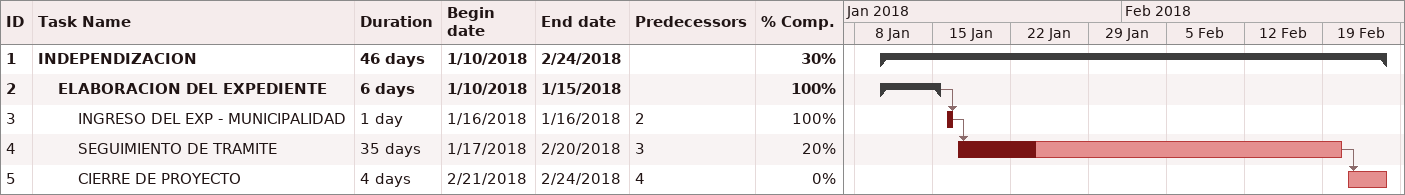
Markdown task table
| ID | Level | Task | Duration | Start | Finish | Predecessors | % complete |
|---|---|---|---|---|---|---|---|
| 1 | 1 | **INDEPENDIZACION** | 46d | 2018-01-10 | 2018-02-24 |  | 30 |
| 2 | 2 | **ELABORACION DEL EXPEDIENTE** | 6d | 2018-01-10 | 2018-01-15 |  | 100 |
| 3 | 3 | INGRESO DEL EXP - MUNICIPALIDAD | 1d | 2018-01-16 | 2018-01-16 | 2 | 100 |
| 4 | 3 | SEGUIMIENTO DE TRAMITE | 35d | 2018-01-17 | 2018-02-20 | 3 | 20 |
| 5 | 3 | CIERRE DE PROYECTO | 4d | 2018-02-21 | 2018-02-24 | 4 | 0 |
